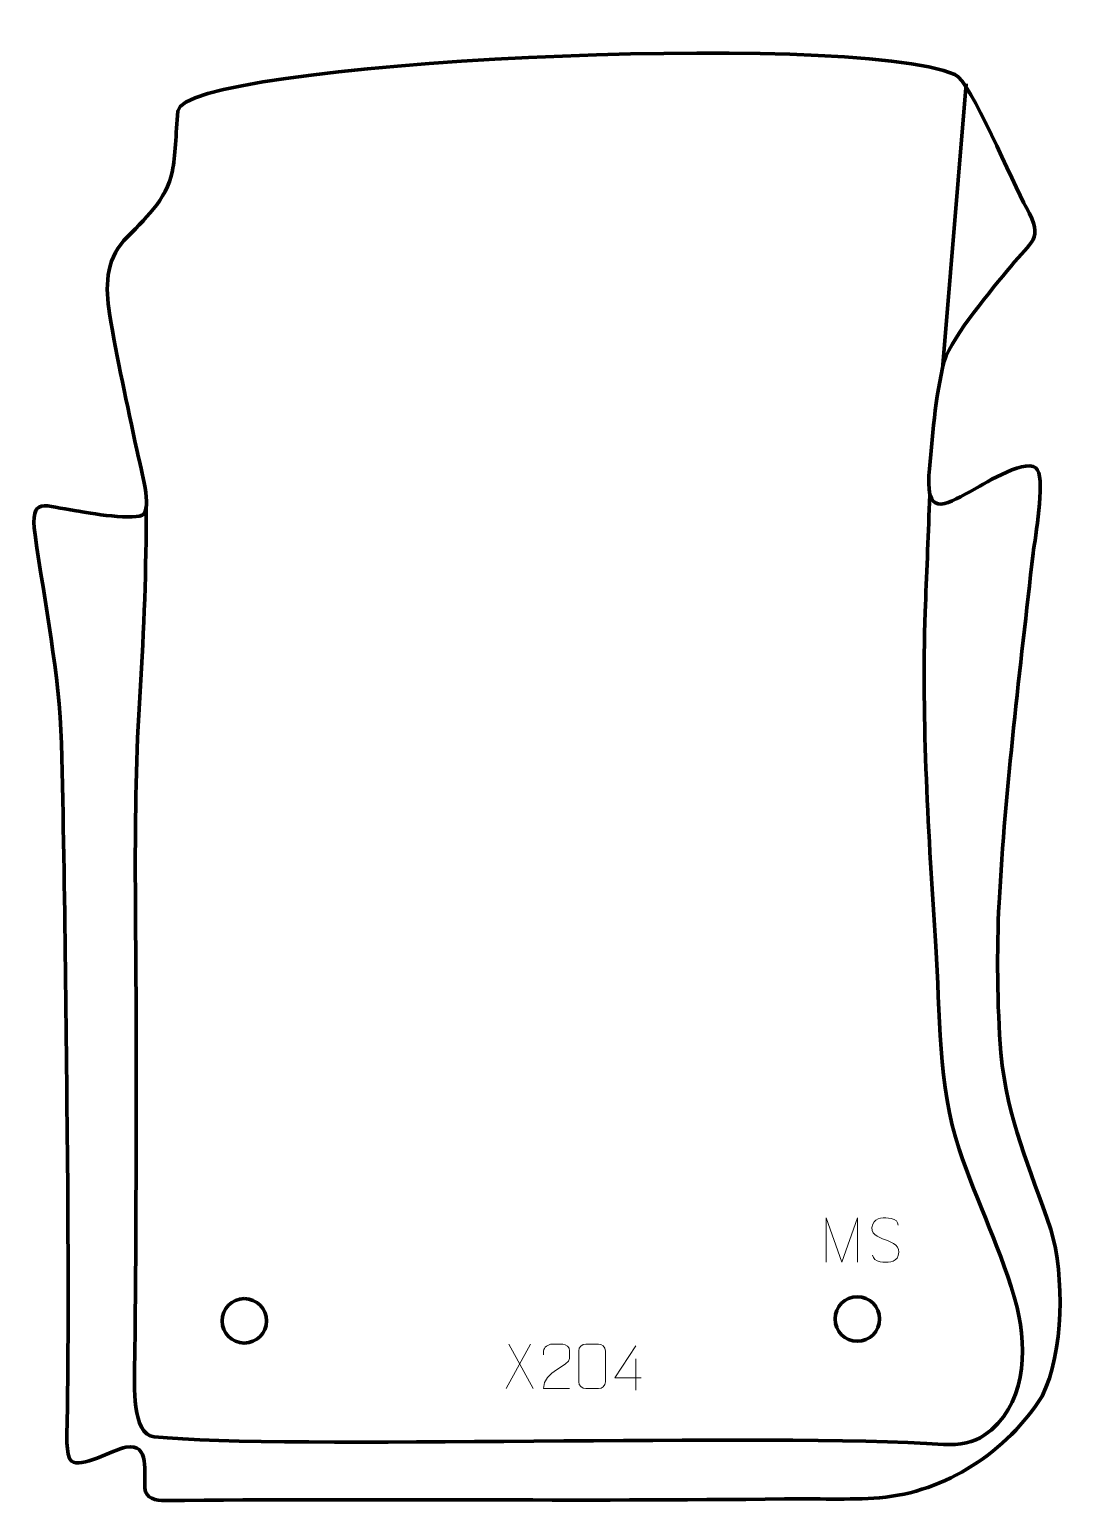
# Model space of a CAD drawing. Header units: millimetres. Extents: x -705 to -123, y 31 to 859.
import ezdxf

# ---------------------------------------------------------------- set-up
doc = ezdxf.new("R2010")
doc.units = ezdxf.units.MM
doc.header["$MEASUREMENT"] = 0
doc.layers.add('layer 2', color=7, linetype='Continuous')
doc.layers.add('layer 3', color=7, linetype='Continuous')

msp = doc.modelspace()

# ---------------------------------------------------------------- linework, layer by layer
at = {"layer": 'layer 2', "color": 142, "lineweight": 158}
msp.add_open_spline([(-191.568, 668.188), (-191.568, 668.188), (-178.1434, 828.6823), (-178.1434, 828.6823)], degree=3, dxfattribs=at)
msp.add_open_spline([(-639.4888, 590.9379), (-639.4963, 555.3461), (-640.6737, 522.0902), (-642.9718, 486.5851), (-642.9718, 486.5851), (-647.462, 417.2163), (-644.9361, 347.5443), (-645.088, 278.0806), (-645.088, 278.0806), (-645.2689, 221.2368), (-645.2055, 163.9648), (-646.0201, 107.1472), (-646.0201, 107.1472), (-646.1653, 97.0208), (-647.6465, 68.3151), (-635.0766, 67.043), (-635.0766, 67.043), (-561.0787, 59.5541), (-287.538, 69.4053), (-190.8951, 62.736), (-190.8951, 62.736), (-182.1097, 62.1297), (-173.6103, 64.0479), (-168.0013, 67.8872), (-168.0013, 67.8872), (-144.8306, 83.7471), (-143.6348, 115.0831), (-149.5527, 139.922), (-149.5527, 139.922), (-157.855, 171.285), (-172.0701, 198.858), (-182.1956, 229.0572), (-182.1956, 229.0572), (-193.9214, 264.0296), (-192.9035, 306.626), (-195.2777, 343.3384), (-195.2777, 343.3384), (-199.3958, 405.5366), (-203.3908, 468.9598), (-201.2318, 531.301), (-201.2318, 531.301), (-200.4951, 551.9001), (-199.5661, 572.4636), (-198.8779, 593.0763), (-198.8779, 593.0763), (-198.8779, 593.0763), (-198.7273, 597.5877), (-198.7273, 597.5877)], degree=3, knots=[0, 0, 0, 0, 0.07692308, 0.07692308, 0.07692308, 0.07692308, 0.15384615, 0.15384615, 0.15384615, 0.15384615, 0.23076923, 0.23076923, 0.23076923, 0.23076923, 0.30769231, 0.30769231, 0.30769231, 0.30769231, 0.38461538, 0.38461538, 0.38461538, 0.38461538, 0.46153846, 0.46153846, 0.46153846, 0.46153846, 0.53846154, 0.53846154, 0.53846154, 0.53846154, 0.61538462, 0.61538462, 0.61538462, 0.61538462, 0.69230769, 0.69230769, 0.69230769, 0.69230769, 0.76923077, 0.76923077, 0.76923077, 0.76923077, 0.84615385, 0.84615385, 0.84615385, 0.84615385, 1, 1, 1, 1], dxfattribs=at)
at = {"layer": 'layer 3', "color": 250, "lineweight": 200}
for centre in [(-584.3319, 132.3193), (-239.4469, 133.3777)]:
    msp.add_ellipse(centre, major_axis=(0, 12.5), ratio=1, dxfattribs=at)
at = {"layer": 'layer 3', "color": 242, "lineweight": 158}
msp.add_open_spline([(-683.62, 203.6597), (-684.4829, 288.1571), (-685.0728, 372.9319), (-687.2352, 457.3923), (-687.2352, 457.3923), (-688.4187, 497.0849), (-696.541, 535.7772), (-702.0487, 574.8741), (-702.0487, 574.8741), (-705.2087, 597.3048), (-696.7382, 590.8312), (-678.9742, 588.306), (-678.9742, 588.306), (-672.3736, 587.3066), (-644.8144, 582.2124), (-640.7091, 586.6762), (-640.7091, 586.6762), (-636.6525, 592.7482), (-643.185, 614.8353), (-644.8312, 622.7124), (-644.8312, 622.7124), (-650.1252, 648.0614), (-656.0119, 674.0035), (-660.228, 699.5065), (-660.228, 699.5065), (-662.4608, 713.821), (-662.3997, 729.1994), (-652.0238, 740.4457), (-652.0238, 740.4457), (-640.4798, 752.741), (-628.3322, 762.6851), (-624.7747, 779.8708), (-624.7747, 779.8708), (-623.2997, 787.4674), (-622.6901, 800.5055), (-621.7646, 813.3627), (-621.7646, 813.3627), (-619.7794, 840.941), (-243.3577, 859.3455), (-184.5658, 834.0099), (-184.5658, 834.0099), (-175.393, 830.0572), (-152.1887, 772.4665), (-144.1959, 758.925), (-144.1959, 758.925), (-134.3863, 740.6896), (-141.3012, 740.6279), (-153.1595, 725.8955), (-153.1595, 725.8955), (-163.7016, 712.8012), (-185.6506, 687.6789), (-190.5113, 672.577), (-190.5113, 672.577), (-195.6198, 652.5883), (-197.4187, 628.8407), (-199.1555, 608.1548), (-199.1555, 608.1548), (-200.6226, 583.314), (-187.7553, 592.8684), (-173.5337, 600.5519), (-173.5337, 600.5519), (-167.8832, 603.6834), (-142.5037, 619.4972), (-137.9942, 611.3097), (-137.9942, 611.3097), (-134.0376, 604.126), (-139.1716, 573.7831), (-140.5486, 564.4986), (-140.5486, 564.4986), (-147.7851, 499.2288), (-156.1461, 433.1144), (-159.6825, 367.5784), (-159.6825, 367.5784), (-161.0583, 341.1221), (-160.7204, 309.6826), (-158.7184, 283.2652), (-158.7184, 283.2652), (-154.8161, 244.0957), (-142.625, 219.6961), (-130.5064, 183.6844), (-130.5064, 183.6844), (-122.8529, 157.5578), (-123.178, 114.6209), (-135.4482, 90.0162), (-135.4482, 90.0162), (-154.9614, 58.7034), (-189.9103, 35.8549), (-226.9082, 32.7353), (-226.9082, 32.7353), (-244.0091, 31.4473), (-263.067, 32.3101), (-280.4768, 32.0794), (-280.4768, 32.0794), (-396.5781, 30.5972), (-512.6754, 32.416), (-628.7752, 31.1529), (-628.7752, 31.1529), (-634.3171, 31.0926), (-639.7344, 32.3072), (-640.267, 38.1325), (-640.267, 38.1325), (-640.9722, 45.8463), (-637.1694, 63.9463), (-650.8992, 61.1479), (-650.8992, 61.1479), (-658.4117, 59.6168), (-676.4647, 49.2), (-681.5199, 53.29), (-681.5199, 53.29), (-685.1329, 56.2132), (-684.018, 70.7899), (-683.9378, 75.648), (-683.9378, 75.648), (-683.231, 118.4824), (-683.5131, 160.8381), (-683.62, 203.6597)], degree=3, knots=[0, 0, 0, 0, 0.03333333, 0.03333333, 0.03333333, 0.03333333, 0.06666667, 0.06666667, 0.06666667, 0.06666667, 0.1, 0.1, 0.1, 0.1, 0.13333333, 0.13333333, 0.13333333, 0.13333333, 0.16666667, 0.16666667, 0.16666667, 0.16666667, 0.2, 0.2, 0.2, 0.2, 0.23333333, 0.23333333, 0.23333333, 0.23333333, 0.26666667, 0.26666667, 0.26666667, 0.26666667, 0.3, 0.3, 0.3, 0.3, 0.33333333, 0.33333333, 0.33333333, 0.33333333, 0.36666667, 0.36666667, 0.36666667, 0.36666667, 0.4, 0.4, 0.4, 0.4, 0.43333333, 0.43333333, 0.43333333, 0.43333333, 0.46666667, 0.46666667, 0.46666667, 0.46666667, 0.5, 0.5, 0.5, 0.5, 0.53333333, 0.53333333, 0.53333333, 0.53333333, 0.56666667, 0.56666667, 0.56666667, 0.56666667, 0.6, 0.6, 0.6, 0.6, 0.63333333, 0.63333333, 0.63333333, 0.63333333, 0.66666667, 0.66666667, 0.66666667, 0.66666667, 0.7, 0.7, 0.7, 0.7, 0.73333333, 0.73333333, 0.73333333, 0.73333333, 0.76666667, 0.76666667, 0.76666667, 0.76666667, 0.8, 0.8, 0.8, 0.8, 0.83333333, 0.83333333, 0.83333333, 0.83333333, 0.86666667, 0.86666667, 0.86666667, 0.86666667, 0.9, 0.9, 0.9, 0.9, 0.93333333, 0.93333333, 0.93333333, 0.93333333, 1, 1, 1, 1], dxfattribs=at)
at = {"layer": 'layer 3', "color": 250, "lineweight": 9}
for points, knots in [([(-223.6196, 177.9915), (-227.8679, 179.4619), (-232.776, 181.2577), (-230.7709, 186.778), (-230.7709, 186.778), (-229.2674, 190.9179), (-224.0538, 190.5294), (-220.4502, 189.9283), (-220.4502, 189.9283), (-217.5896, 189.4511), (-216.7249, 188.2379), (-216.4143, 186.1538)], [0, 0, 0, 0, 0.25, 0.25, 0.25, 0.25, 0.5, 0.5, 0.5, 0.5, 1, 1, 1, 1]), ([(-257.0118, 165.3416), (-257.0118, 165.3416), (-257.0118, 190.2995), (-257.0118, 190.2995), (-257.0118, 190.2995), (-257.0118, 190.2995), (-248.0867, 165.3416), (-248.0867, 165.3416), (-248.0867, 165.3416), (-248.0867, 165.3416), (-239.3268, 190.299), (-239.3268, 190.299), (-239.3268, 190.299), (-239.3268, 190.299), (-239.3268, 165.3416), (-239.3268, 165.3416)], [0, 0, 0, 0, 0.2, 0.2, 0.2, 0.2, 0.4, 0.4, 0.4, 0.4, 0.6, 0.6, 0.6, 0.6, 1, 1, 1, 1]), ([(-223.6196, 177.9914), (-219.601, 176.3447), (-214.5715, 174.4564), (-216.4055, 169.0961), (-216.4055, 169.0961), (-217.8653, 164.8297), (-222.7761, 165.0864), (-226.5022, 165.6411), (-226.5022, 165.6411), (-229.2522, 166.0509), (-230.4731, 167.2644), (-230.8511, 169.3766)], [0, 0, 0, 0, 0.25, 0.25, 0.25, 0.25, 0.5, 0.5, 0.5, 0.5, 1, 1, 1, 1]), ([(-401.2797, 94.2347), (-406.1941, 94.235), (-411.1085, 94.235), (-416.0226, 94.2347), (-416.0226, 94.2347), (-416.0226, 104.167), (-401.3716, 106.8082), (-401.2797, 111.1185), (-401.2797, 111.1185), (-401.28, 112.5426), (-401.28, 113.9663), (-401.2797, 115.3896), (-401.2797, 115.3896), (-401.2966, 117.4667), (-403.4194, 119.1915), (-405.0904, 119.2088), (-405.0904, 119.2088), (-407.1636, 119.2084), (-409.2365, 119.2084), (-411.3089, 119.2088), (-411.3089, 119.2088), (-413.131, 119.2253), (-415.9557, 117.4332), (-416.0226, 115.3396), (-416.0226, 115.3396), (-416.0226, 115.3396), (-416.0226, 113.2848), (-416.0226, 113.2848)], [0, 0, 0, 0, 0.125, 0.125, 0.125, 0.125, 0.25, 0.25, 0.25, 0.25, 0.375, 0.375, 0.375, 0.375, 0.5, 0.5, 0.5, 0.5, 0.625, 0.625, 0.625, 0.625, 0.75, 0.75, 0.75, 0.75, 1, 1, 1, 1]), ([(-392.2319, 119.2211), (-389.8658, 119.2211), (-387.4993, 119.2211), (-385.1328, 119.2211), (-385.1328, 119.2211), (-383.1523, 119.2567), (-381.1263, 117.7624), (-381.0992, 115.3203), (-381.0992, 115.3203), (-381.0996, 109.5629), (-381.0996, 103.8051), (-381.0992, 98.0469), (-381.0992, 98.0469), (-381.2413, 95.7193), (-382.9477, 94.237), (-385.1328, 94.2262), (-385.1328, 94.2262), (-387.5052, 94.2266), (-389.8776, 94.2266), (-392.2496, 94.2262), (-392.2496, 94.2262), (-394.2081, 94.1206), (-396.2145, 96.0085), (-396.2031, 98.0295), (-396.2031, 98.0295), (-396.2027, 103.8101), (-396.2027, 109.5904), (-396.2031, 115.3702), (-396.2031, 115.3702), (-396.1988, 117.5122), (-394.4217, 119.2347), (-392.2319, 119.2211)], [0, 0, 0, 0, 0.11111111, 0.11111111, 0.11111111, 0.11111111, 0.22222222, 0.22222222, 0.22222222, 0.22222222, 0.33333333, 0.33333333, 0.33333333, 0.33333333, 0.44444444, 0.44444444, 0.44444444, 0.44444444, 0.55555556, 0.55555556, 0.55555556, 0.55555556, 0.66666667, 0.66666667, 0.66666667, 0.66666667, 0.77777778, 0.77777778, 0.77777778, 0.77777778, 1, 1, 1, 1]), ([(-361.0601, 100.253), (-361.0601, 100.253), (-375.8818, 100.253), (-375.8818, 100.253), (-375.8818, 100.253), (-375.8818, 100.253), (-364.0042, 118.3235), (-364.0042, 118.3235)], [0, 0, 0, 0, 0.33333333, 0.33333333, 0.33333333, 0.33333333, 1, 1, 1, 1])]:
    msp.add_open_spline(points, degree=3, knots=knots, dxfattribs=at)
for points in [[(-423.2354, 119.1986), (-423.2354, 119.1986), (-436.976, 94.3028), (-436.976, 94.3028)], [(-435.5214, 119.1986), (-435.5214, 119.1986), (-421.7808, 94.2451), (-421.7808, 94.2451)], [(-364.0042, 111.0141), (-364.0042, 111.0141), (-364.0042, 93.3494), (-364.0042, 93.3494)]]:
    msp.add_open_spline(points, degree=3, dxfattribs=at)

doc.saveas('drawing.dxf')
